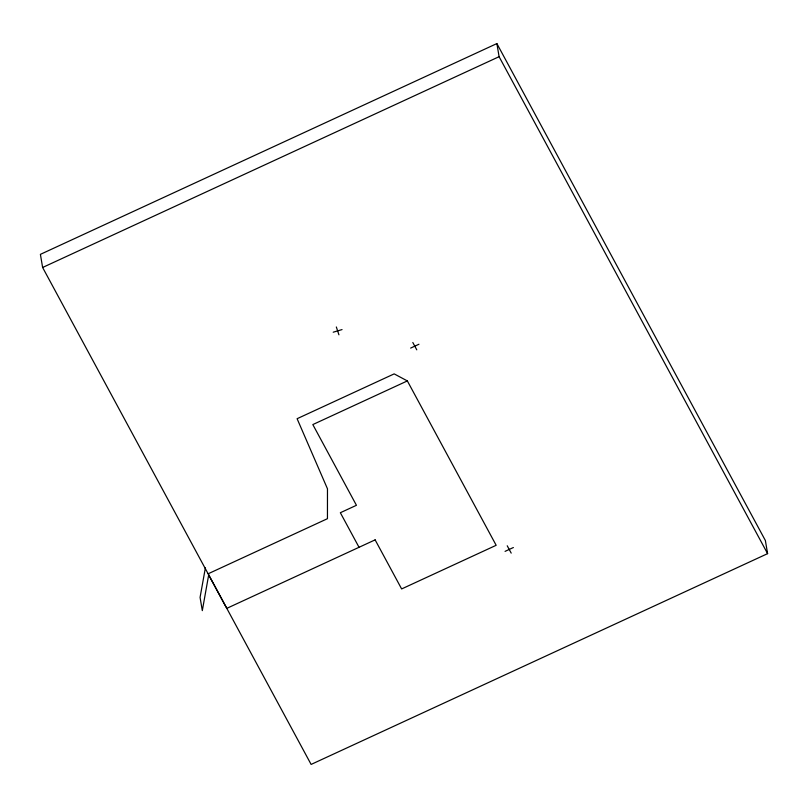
<?xml version="1.0" encoding="UTF-8"?>
<svg xmlns="http://www.w3.org/2000/svg" width="808" height="808" viewBox="0 0 808 808"><rect width="100%" height="100%" fill="white"/><g stroke="black" fill="none" stroke-linecap="round" stroke-linejoin="round"><path stroke-width="1.21" d="M205.373 567.883L200.071 597.395L202.313 610.626L208.696 574.852M496.88 43.571L40.4 254.358L42.622 267.478L311.12 764.429L767.6 553.642L765.378 540.522L496.88 43.571L499.091 56.691L767.6 553.642M42.622 267.478L499.091 56.691M410.646 348.086L418.958 344.248M226.796 608.353L375.124 539.865L401.637 588.941L496.163 545.289L407.353 380.921L312.827 424.574L356.439 505.293L340.35 512.726L359.035 547.299M208.121 573.791L327.452 518.685L327.472 488.81L297.102 418.706L394.173 373.882L407.353 380.921M505.061 551.369L513.373 547.531M333.209 332.209L342.047 329.583M412.817 342.501L416.776 349.834M507.232 545.784L511.201 553.116M208.716 574.973L226.179 607.222M336.33 326.967L338.926 334.815M375.124 539.865L375.225 540.491"/></g></svg>
